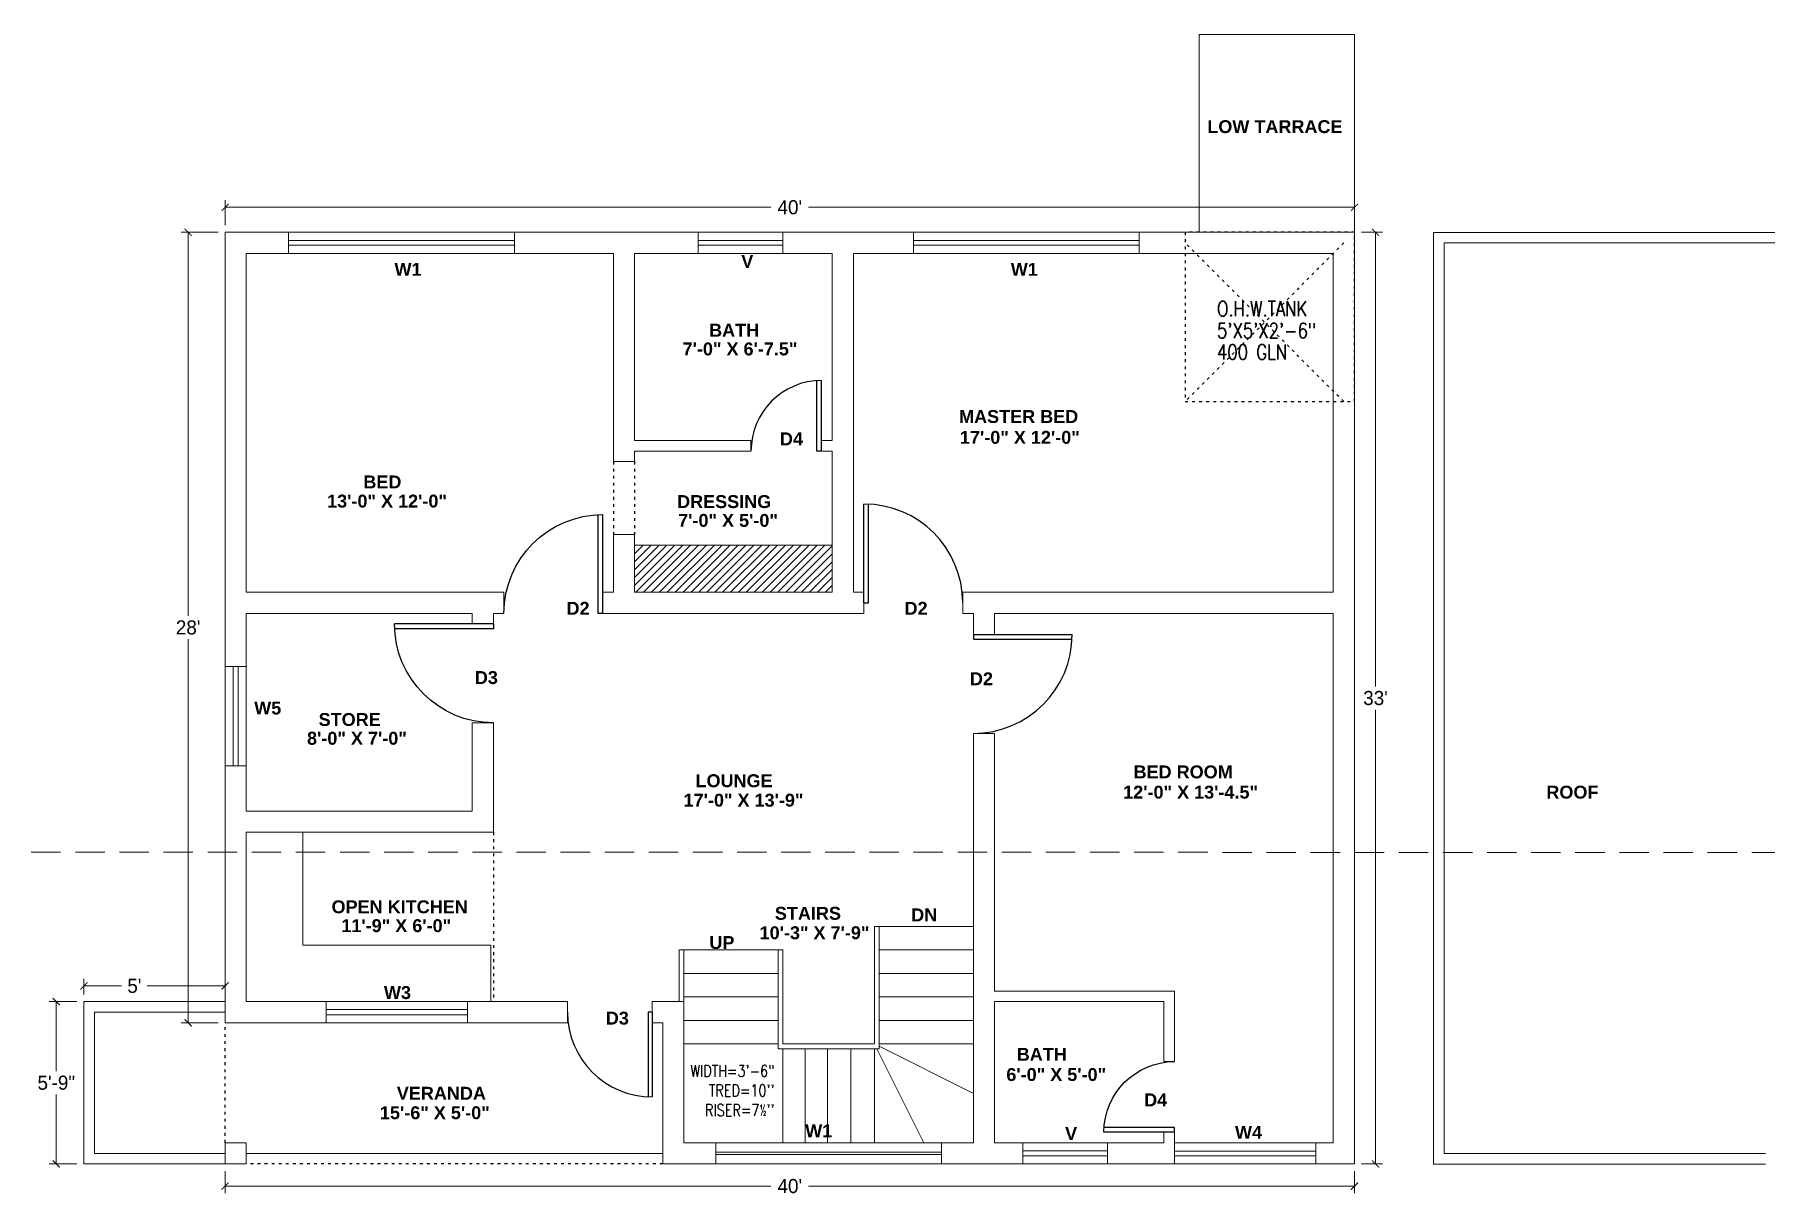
# Model space of a CAD drawing. Header units: inches. Extents: x -139043 to 10134, y -60114 to -24856.
# Drawn here: x -7789 to -7054, y -27318 to -26825 of the extents above; entities that cross this region are included whole.
import ezdxf

# ---------------------------------------------------------------- set-up
doc = ezdxf.new("R2010")
doc.units = ezdxf.units.IN
doc.header["$MEASUREMENT"] = 0
doc.header["$PDMODE"] = 34
doc.linetypes.add('ACAD_ISO03W100', pattern=[30, 12, -18])
doc.linetypes.add('DASHED2', pattern=[0.375, 0.25, -0.125])
doc.layers.get('Defpoints').update_dxf_attribs({"color": 183})
for name, color, linetype, lineweight in [('COL-H', 8, 'Continuous', 0), ('p', 164, 'Continuous', 15), ('SEAL-TXT', 7, 'Continuous', 9), ('wall', 1, 'Continuous', 30)]:
    doc.layers.add(name, color=color, linetype=linetype, lineweight=lineweight)
doc.layers.add('LANDSCAPE', color=84, linetype='Continuous')
doc.layers.add('stair', color=6, linetype='Continuous')
doc.styles.add('DIM-1', font='romans.shx', dxfattribs={"width": 0.8})
doc.styles.add('SEAL-2', font='arialbd.ttf')
doc.dimstyles.new('HA Architecture', dxfattribs={"dimtxt": 5, "dimasz": 3, "dimexe": 3, "dimexo": 3, "dimgap": 2, "dimtad": 1, "dimzin": 0, "dimdsep": 46, "dimlunit": 4, "dimtxsty": 'Standard', "dimblk": 'ARCHTICK', "dimcen": 0.09, "dimclrd": 256, "dimclre": 256, "dimclrt": 7, "dimaunit": 1, "dimadec": 0, "dimazin": 0, "dimtfac": 1, "dimtofl": 0, "dimtmove": 2, "dimatfit": 3, "dimfxl": 1, "dimtolj": 1, "dimtzin": 0, "dimlwd": 5, "dimlwe": 5, "dimarcsym": 0})

# ---------------------------------------------------------------- blocks, each defined once
blk = doc.blocks.new('_ArchTick')
at = {"color": 0, "linetype": 'ByBlock', "const_width": 0.15}
blk.add_lwpolyline([(-0.5, -0.5), (0.5, 0.5)], dxfattribs=at)
blk = doc.blocks.new('*D758')
at = {"layer": 'Defpoints', "color": 0}
for p in [(-7228.22, -26908.9), (-7228.22, -27304.9), (-7219.3, -27304.9)]:
    blk.add_point(p, dxfattribs=at)
at = {"layer": 'wall', "color": 4, "linetype": 'Continuous', "lineweight": 5}
for p, q in [((-7225.22, -26908.9), (-7216.3, -26908.9)), ((-7219.3, -26908.9), (-7219.3, -27101.9)), ((-7219.3, -27304.9), (-7219.3, -27111.9)), ((-7225.22, -27304.9), (-7216.3, -27304.9))]:
    blk.add_line(p, q, dxfattribs=at)
at = {"layer": 'wall', "color": 4, "lineweight": 5, "xscale": 3, "yscale": 3, "zscale": 3}
for p, rotation in [((-7219.3, -26908.9), 90), ((-7219.3, -27304.9), 270)]:
    blk.add_blockref('_ArchTick', p, dxfattribs=dict(at, rotation=rotation))
at = {"layer": 'wall', "color": 6, "insert": (-7219.3, -27106.9), "char_height": 6, "attachment_point": 5}
blk.add_mtext("\\A1;33'", dxfattribs=at)
blk = doc.blocks.new('FGH')
at = {"layer": 'LANDSCAPE', "color": 5}
for p, q in [((8765.5, -33663.75), (8765.5, -33633.75)), ((8767.5, -33663.75), (8767.5, -33633.75)), ((8767.5, -33663.75), (8765.5, -33663.75))]:
    blk.add_line(p, q, dxfattribs=at)
blk.add_arc((8767.5, -33663.75), 30, 90, 180, dxfattribs=at)
blk = doc.blocks.new('HHHH')
at = {"layer": 'LANDSCAPE', "color": 5}
for p, q in [((8563.5, -33889.5), (8563.5, -33847.5)), ((8565.5, -33889.5), (8565.5, -33847.5)), ((8563.5, -33889.5), (8565.5, -33889.5))]:
    blk.add_line(p, q, dxfattribs=at)
blk.add_arc((8563.5, -33889.5), 42, 0, 90, dxfattribs=at)
blk = doc.blocks.new('*D794')
at = {"layer": 'Defpoints', "color": 0}
for p in [(-7708.22, -26908.9), (-7723.93, -27244.9), (-7708.22, -27244.9)]:
    blk.add_point(p, dxfattribs=at)
at = {"layer": 'wall', "color": 4, "linetype": 'Continuous', "lineweight": 5}
for p, q in [((-7711.22, -26908.9), (-7726.93, -26908.9)), ((-7723.93, -26908.9), (-7723.93, -27071.9)), ((-7723.93, -27244.9), (-7723.93, -27081.9)), ((-7711.22, -27244.9), (-7726.93, -27244.9))]:
    blk.add_line(p, q, dxfattribs=at)
at = {"layer": 'wall', "color": 4, "lineweight": 5, "xscale": 3, "yscale": 3, "zscale": 3}
for p, rotation in [((-7723.93, -26908.9), 90), ((-7723.93, -27244.9), 270)]:
    blk.add_blockref('_ArchTick', p, dxfattribs=dict(at, rotation=rotation))
at = {"layer": 'wall', "color": 6, "insert": (-7723.93, -27076.9), "char_height": 6, "attachment_point": 5}
blk.add_mtext("\\A1;28'", dxfattribs=at)
blk = doc.blocks.new('*D795')
at = {"layer": 'Defpoints', "color": 0}
for p in [(-7768.22, -27229.23), (-7768.22, -27235.9), (-7708.22, -27235.9)]:
    blk.add_point(p, dxfattribs=at)
at = {"layer": 'wall', "color": 4, "linetype": 'Continuous', "lineweight": 5}
for p, q in [((-7768.22, -27232.9), (-7768.22, -27226.23)), ((-7768.22, -27229.23), (-7752.28, -27229.23)), ((-7708.22, -27229.23), (-7741.28, -27229.23)), ((-7708.22, -27232.9), (-7708.22, -27226.23))]:
    blk.add_line(p, q, dxfattribs=at)
at = {"layer": 'wall', "color": 4, "lineweight": 5, "xscale": 3, "yscale": 3, "zscale": 3}
for p, rotation in [((-7768.22, -27229.23), 179.9999999999931), ((-7708.22, -27229.23), 359.9999999999931)]:
    blk.add_blockref('_ArchTick', p, dxfattribs=dict(at, rotation=rotation))
at = {"layer": 'wall', "color": 6, "insert": (-7746.78, -27229.23), "char_height": 6, "attachment_point": 5}
blk.add_mtext("\\A1;5'", dxfattribs=at)
blk = doc.blocks.new('*D796')
at = {"layer": 'Defpoints', "color": 0}
for p in [(-7779.97, -27235.9), (-7768.22, -27235.9), (-7768.22, -27304.9)]:
    blk.add_point(p, dxfattribs=at)
at = {"layer": 'wall', "color": 4, "linetype": 'Continuous', "lineweight": 5}
for p, q in [((-7771.22, -27235.9), (-7782.97, -27235.9)), ((-7779.97, -27235.9), (-7779.97, -27265.4)), ((-7779.97, -27304.9), (-7779.97, -27275.4)), ((-7771.22, -27304.9), (-7782.97, -27304.9))]:
    blk.add_line(p, q, dxfattribs=at)
at = {"layer": 'wall', "color": 4, "lineweight": 5, "xscale": 3, "yscale": 3, "zscale": 3}
for p, rotation in [((-7779.97, -27235.9), 90), ((-7779.97, -27304.9), 270)]:
    blk.add_blockref('_ArchTick', p, dxfattribs=dict(at, rotation=rotation))
at = {"layer": 'wall', "color": 6, "insert": (-7779.97, -27270.4), "char_height": 6, "attachment_point": 5}
blk.add_mtext('\\A1;5\'-9"', dxfattribs=at)
blk = doc.blocks.new('*D933')
at = {"layer": 'Defpoints', "color": 0}
for p in [(-7708.22, -27304.9), (-7228.22, -27304.9), (-7228.22, -27314.32)]:
    blk.add_point(p, dxfattribs=at)
at = {"layer": 'wall', "color": 4, "linetype": 'Continuous', "lineweight": 5}
for p, q in [((-7708.22, -27307.9), (-7708.22, -27317.32)), ((-7228.22, -27307.9), (-7228.22, -27317.32)), ((-7708.22, -27314.32), (-7476.22, -27314.32)), ((-7228.22, -27314.32), (-7460.22, -27314.32))]:
    blk.add_line(p, q, dxfattribs=at)
at = {"layer": 'wall', "color": 4, "lineweight": 5, "xscale": 3, "yscale": 3, "zscale": 3, "rotation": 180}
blk.add_blockref('_ArchTick', (-7708.22, -27314.32), dxfattribs=at)
at = {"layer": 'wall', "color": 4, "lineweight": 5, "xscale": 3, "yscale": 3, "zscale": 3}
blk.add_blockref('_ArchTick', (-7228.22, -27314.32), dxfattribs=at)
at = {"layer": 'wall', "color": 6, "insert": (-7468.22, -27314.32), "char_height": 6, "attachment_point": 5}
blk.add_mtext("\\A1;40'", dxfattribs=at)
blk = doc.blocks.new('*D935')
at = {"layer": 'Defpoints', "color": 0}
for p in [(-7228.22, -26898.31), (-7708.22, -26908.9), (-7228.22, -26908.9)]:
    blk.add_point(p, dxfattribs=at)
at = {"layer": 'wall', "color": 4, "linetype": 'Continuous', "lineweight": 5}
for p, q in [((-7708.22, -26905.9), (-7708.22, -26895.31)), ((-7708.22, -26898.31), (-7476.22, -26898.31)), ((-7228.22, -26898.31), (-7460.22, -26898.31)), ((-7228.22, -26905.9), (-7228.22, -26895.31))]:
    blk.add_line(p, q, dxfattribs=at)
at = {"layer": 'wall', "color": 4, "lineweight": 5, "xscale": 3, "yscale": 3, "zscale": 3, "rotation": 180}
blk.add_blockref('_ArchTick', (-7708.22, -26898.31), dxfattribs=at)
at = {"layer": 'wall', "color": 4, "lineweight": 5, "xscale": 3, "yscale": 3, "zscale": 3}
blk.add_blockref('_ArchTick', (-7228.22, -26898.31), dxfattribs=at)
at = {"layer": 'wall', "color": 6, "insert": (-7468.22, -26898.31), "char_height": 6, "attachment_point": 5}
blk.add_mtext("\\A1;40'", dxfattribs=at)

msp = doc.modelspace()

# ---------------------------------------------------------------- hatches: boundary and pattern name
at = {"layer": 'wall'}
h = msp.add_hatch(dxfattribs=at)
h.set_pattern_fill('ANSI31', color=6, scale=19, style=0)
h.set_pattern_definition([(45, (-11062.0786, -381.6), (-1.6793786, 1.6793786), [])])
h.paths.add_polyline_path([(-7450.216, -27061.904), (-7450.216, -27041.904), (-7534.216, -27041.904), (-7534.216, -27061.904)])

# ---------------------------------------------------------------- linework, layer by layer
at = {"layer": 'p', "linetype": 'DASHED2', "ltscale": 50}
msp.add_line((-8428.125, -27172.134), (-6636.989, -27172.631), dxfattribs=at)
at = {"layer": 'SEAL-TXT', "color": 6}
for p, q in [((-7294.216, -26824.904), (-7228.216, -26824.904)), ((-7294.216, -26824.904), (-7294.216, -26908.904)), ((-7228.216, -26824.904), (-7228.216, -26829.404)), ((-7228.216, -26824.904), (-7228.216, -26908.904)), ((-7194.59, -26908.939), (-6786.59, -26908.939)), ((-7194.59, -27304.939), (-7194.59, -26908.939)), ((-7190.09, -26913.439), (-6786.59, -26913.439)), ((-7190.09, -27300.439), (-7190.09, -26913.439)), ((-7675.216, -27211.904), (-7675.216, -27163.904)), ((-7390.216, -27203.904), (-7432.216, -27203.904)), ((-7432.216, -27203.904), (-7432.216, -27253.904)), ((-7430.216, -27203.904), (-7430.216, -27255.904)), ((-7595.216, -27211.904), (-7675.216, -27211.904)), ((-7595.216, -27211.904), (-7595.216, -27235.904)), ((-7471.216, -27213.904), (-7515.216, -27213.904)), ((-7515.216, -27235.904), (-7515.216, -27213.904)), ((-7513.216, -27235.904), (-7513.216, -27213.904)), ((-7473.216, -27213.904), (-7473.216, -27255.904)), ((-7471.216, -27213.904), (-7471.216, -27253.904)), ((-7390.216, -27213.904), (-7430.216, -27213.904)), ((-7473.216, -27223.904), (-7513.216, -27223.904)), ((-7390.216, -27223.904), (-7430.216, -27223.904)), ((-7768.216, -27304.904), (-7768.216, -27235.904)), ((-7708.216, -27235.904), (-7768.216, -27235.904)), ((-7473.216, -27233.904), (-7513.216, -27233.904)), ((-7390.216, -27233.904), (-7430.216, -27233.904)), ((-7763.716, -27300.404), (-7763.716, -27240.404)), ((-7708.216, -27240.404), (-7763.716, -27240.404)), ((-7473.216, -27243.904), (-7513.216, -27243.904)), ((-7390.216, -27243.904), (-7430.216, -27243.904)), ((-7473.216, -27253.904), (-7513.216, -27253.904)), ((-7430.216, -27255.904), (-7473.216, -27255.904)), ((-7432.216, -27253.904), (-7471.216, -27253.904)), ((-7471.216, -27255.904), (-7471.216, -27295.904)), ((-7461.716, -27255.904), (-7461.716, -27295.904)), ((-7452.216, -27255.904), (-7452.216, -27295.904)), ((-7442.216, -27255.904), (-7442.216, -27295.904)), ((-7432.216, -27255.904), (-7432.216, -27295.904)), ((-7431.216, -27255.904), (-7411.216, -27295.904)), ((-7390.216, -27253.904), (-7430.216, -27253.904)), ((-7430.216, -27254.904), (-7390.216, -27274.904)), ((-7708.216, -27304.904), (-7768.216, -27304.904)), ((-7708.216, -27300.404), (-7763.716, -27300.404)), ((-7522.216, -27300.404), (-7699.216, -27300.404)), ((-7053.59, -27304.939), (-7194.59, -27304.939)), ((-7053.59, -27300.439), (-7190.09, -27300.439))]:
    msp.add_line(p, q, dxfattribs=at)
at = {"layer": 'SEAL-TXT', "color": 1}
for p, q in [((-7708.216, -26908.904), (-7681.216, -26908.904)), ((-7708.216, -27093.404), (-7708.216, -26908.904)), ((-7681.216, -26917.904), (-7681.216, -26908.904)), ((-7585.216, -26908.904), (-7507.216, -26908.904)), ((-7585.216, -26917.904), (-7585.216, -26908.904)), ((-7507.216, -26917.904), (-7507.216, -26908.904)), ((-7471.216, -26908.904), (-7415.716, -26908.904)), ((-7471.216, -26917.904), (-7471.216, -26908.904)), ((-7415.716, -26908.904), (-7415.716, -26917.904)), ((-7319.716, -26908.904), (-7228.216, -26908.904)), ((-7319.716, -26908.904), (-7319.716, -26917.904)), ((-7228.216, -26908.904), (-7228.216, -27304.904)), ((-7699.216, -26917.904), (-7681.216, -26917.904)), ((-7699.216, -27061.904), (-7699.216, -26917.904)), ((-7585.216, -26917.904), (-7543.216, -26917.904)), ((-7543.216, -27006.404), (-7543.216, -26917.904)), ((-7534.216, -26917.904), (-7507.216, -26917.904)), ((-7534.216, -26997.404), (-7534.216, -26917.904)), ((-7471.216, -26917.904), (-7450.216, -26917.904)), ((-7450.216, -26917.904), (-7450.216, -26997.404)), ((-7450.216, -26997.404), (-7450.216, -26917.904)), ((-7450.216, -26997.404), (-7450.216, -26917.904)), ((-7441.216, -26917.904), (-7415.716, -26917.904)), ((-7441.216, -26917.904), (-7441.216, -27061.904)), ((-7319.716, -26917.904), (-7237.216, -26917.904)), ((-7237.216, -26917.904), (-7237.216, -27061.904)), ((-7534.216, -26997.404), (-7484.716, -26997.404)), ((-7534.216, -27001.904), (-7484.716, -27001.904)), ((-7534.216, -27006.404), (-7534.216, -27001.904)), ((-7484.716, -27001.904), (-7484.716, -26997.404)), ((-7454.716, -26997.404), (-7450.216, -26997.404)), ((-7454.716, -27001.904), (-7454.716, -26997.404)), ((-7454.716, -27001.904), (-7450.216, -27001.904)), ((-7450.216, -27006.404), (-7450.216, -27001.904)), ((-7450.216, -27061.904), (-7450.216, -27001.904)), ((-7450.216, -27001.904), (-7450.216, -27006.404)), ((-7534.216, -27006.404), (-7543.216, -27006.404)), ((-7543.216, -27061.904), (-7543.216, -27037.404)), ((-7534.216, -27037.404), (-7543.216, -27037.404)), ((-7534.216, -27061.904), (-7534.216, -27037.404)), ((-7534.216, -27041.904), (-7450.216, -27041.904)), ((-7450.216, -27061.904), (-7450.216, -27041.904)), ((-7450.216, -27041.904), (-7450.216, -27041.904)), ((-7450.216, -27041.904), (-7450.216, -27041.904)), ((-7450.216, -27041.904), (-7450.216, -27061.904)), ((-7699.216, -27061.904), (-7589.716, -27061.904)), ((-7589.716, -27061.904), (-7589.716, -27070.904)), ((-7547.716, -27061.904), (-7547.716, -27070.904)), ((-7547.716, -27061.904), (-7543.216, -27061.904)), ((-7534.216, -27061.904), (-7450.216, -27061.904)), ((-7441.216, -27061.904), (-7436.716, -27061.904)), ((-7436.716, -27061.904), (-7436.716, -27070.904)), ((-7394.716, -27061.904), (-7237.216, -27061.904)), ((-7394.716, -27061.904), (-7394.716, -27070.904)), ((-7699.216, -27093.404), (-7699.216, -27070.904)), ((-7699.216, -27070.904), (-7603.216, -27070.904)), ((-7603.216, -27070.904), (-7603.216, -27075.404)), ((-7603.216, -27075.404), (-7594.216, -27075.404)), ((-7594.216, -27070.904), (-7589.716, -27070.904)), ((-7594.216, -27070.904), (-7594.216, -27075.404)), ((-7547.716, -27070.904), (-7436.716, -27070.904)), ((-7394.716, -27070.904), (-7390.216, -27070.904)), ((-7390.216, -27070.904), (-7390.216, -27079.904)), ((-7381.216, -27070.904), (-7381.216, -27079.904)), ((-7381.216, -27070.904), (-7237.216, -27070.904)), ((-7237.216, -27070.904), (-7237.216, -27295.904)), ((-7381.216, -27079.904), (-7390.216, -27079.904)), ((-7699.216, -27093.404), (-7708.216, -27093.404)), ((-7699.216, -27093.404), (-7708.216, -27093.404)), ((-7603.216, -27117.404), (-7594.216, -27117.404)), ((-7603.216, -27117.404), (-7603.216, -27154.904)), ((-7594.216, -27117.404), (-7594.216, -27163.904)), ((-7390.216, -27121.904), (-7390.216, -27295.904)), ((-7390.216, -27121.904), (-7381.216, -27121.904)), ((-7381.216, -27121.904), (-7381.216, -27231.404)), ((-7708.216, -27235.904), (-7708.216, -27135.642)), ((-7699.216, -27135.642), (-7708.216, -27135.642)), ((-7699.216, -27154.904), (-7699.216, -27135.642)), ((-7699.216, -27154.904), (-7603.216, -27154.904)), ((-7699.216, -27235.904), (-7699.216, -27163.904)), ((-7699.216, -27163.904), (-7594.216, -27163.904)), ((-7304.716, -27231.404), (-7381.216, -27231.404)), ((-7304.716, -27231.404), (-7304.716, -27261.404)), ((-7708.216, -27244.904), (-7708.216, -27235.904)), ((-7665.216, -27235.904), (-7699.216, -27235.904)), ((-7665.216, -27235.904), (-7665.216, -27244.904)), ((-7605.216, -27235.904), (-7605.216, -27244.904)), ((-7562.716, -27235.904), (-7605.216, -27235.904)), ((-7562.716, -27235.904), (-7562.716, -27244.904)), ((-7513.216, -27235.904), (-7526.716, -27235.904)), ((-7526.716, -27235.904), (-7526.716, -27244.904)), ((-7513.216, -27295.904), (-7513.216, -27235.904)), ((-7381.216, -27235.904), (-7381.216, -27295.904)), ((-7309.216, -27235.904), (-7381.216, -27235.904)), ((-7309.216, -27235.904), (-7309.216, -27261.404)), ((-7665.216, -27244.904), (-7708.216, -27244.904)), ((-7562.716, -27244.904), (-7605.216, -27244.904)), ((-7522.216, -27244.904), (-7526.716, -27244.904)), ((-7522.216, -27244.904), (-7522.216, -27304.904)), ((-7309.216, -27261.404), (-7304.716, -27261.404)), ((-7499.716, -27295.904), (-7513.216, -27295.904)), ((-7499.716, -27295.904), (-7499.716, -27304.904)), ((-7390.216, -27295.904), (-7403.716, -27295.904)), ((-7403.716, -27295.904), (-7403.716, -27304.904)), ((-7369.216, -27295.904), (-7381.216, -27295.904)), ((-7369.216, -27295.904), (-7369.216, -27304.904)), ((-7309.216, -27295.904), (-7333.216, -27295.904)), ((-7333.216, -27295.904), (-7333.216, -27304.904)), ((-7309.216, -27291.404), (-7309.216, -27295.904)), ((-7309.216, -27291.404), (-7304.716, -27291.404)), ((-7304.716, -27291.404), (-7304.716, -27295.904)), ((-7304.716, -27295.904), (-7304.716, -27304.904)), ((-7237.216, -27295.904), (-7244.716, -27295.904)), ((-7244.716, -27295.904), (-7244.716, -27304.904)), ((-7499.716, -27304.904), (-7522.216, -27304.904)), ((-7369.216, -27304.904), (-7403.716, -27304.904)), ((-7304.716, -27304.904), (-7333.216, -27304.904)), ((-7228.216, -27304.904), (-7244.716, -27304.904))]:
    msp.add_line(p, q, dxfattribs=at)
at = {"layer": 'SEAL-TXT', "color": 5}
for p, q in [((-7681.216, -26908.904), (-7585.216, -26908.904)), ((-7681.216, -26912.404), (-7585.216, -26912.404)), ((-7681.216, -26914.404), (-7585.216, -26914.404)), ((-7507.216, -26908.904), (-7471.216, -26908.904)), ((-7507.216, -26912.404), (-7471.216, -26912.404)), ((-7507.216, -26914.404), (-7471.216, -26914.404)), ((-7319.716, -26908.904), (-7415.716, -26908.904)), ((-7319.716, -26912.404), (-7415.716, -26912.404)), ((-7319.716, -26914.404), (-7415.716, -26914.404)), ((-7681.216, -26917.904), (-7585.216, -26917.904)), ((-7507.216, -26917.904), (-7471.216, -26917.904)), ((-7319.716, -26917.904), (-7415.716, -26917.904)), ((-7708.216, -27093.404), (-7708.216, -27135.642)), ((-7704.816, -27093.404), (-7704.816, -27135.642)), ((-7702.616, -27093.404), (-7702.616, -27135.642)), ((-7699.216, -27093.404), (-7699.216, -27135.642)), ((-7605.216, -27235.904), (-7665.216, -27235.904)), ((-7605.216, -27239.304), (-7665.216, -27239.304)), ((-7605.216, -27241.504), (-7665.216, -27241.504)), ((-7605.216, -27244.904), (-7665.216, -27244.904)), ((-7403.716, -27295.904), (-7499.716, -27295.904)), ((-7333.216, -27295.904), (-7369.216, -27295.904)), ((-7244.716, -27295.904), (-7304.716, -27295.904)), ((-7403.716, -27299.904), (-7499.716, -27299.904)), ((-7403.716, -27300.904), (-7499.716, -27300.904)), ((-7403.716, -27304.904), (-7499.716, -27304.904)), ((-7333.216, -27299.304), (-7369.216, -27299.304)), ((-7333.216, -27301.504), (-7369.216, -27301.504)), ((-7333.216, -27304.904), (-7369.216, -27304.904)), ((-7244.716, -27299.404), (-7304.716, -27299.404)), ((-7244.716, -27301.404), (-7304.716, -27301.404)), ((-7244.716, -27304.904), (-7304.716, -27304.904))]:
    msp.add_line(p, q, dxfattribs=at)
at = {"layer": 'SEAL-TXT', "color": 1}
msp.add_lwpolyline([(-7708.216, -27295.904), (-7699.216, -27295.904), (-7699.216, -27304.904), (-7708.216, -27304.904)], close=True, dxfattribs=at)
at = {"layer": 'stair', "linetype": 'ACAD_ISO03W100', "ltscale": 0.1}
for p, q in [((-7232.716, -26980.904), (-7300.216, -26913.404)), ((-7232.716, -26913.404), (-7300.216, -26980.904)), ((-7543.216, -27006.404), (-7543.216, -27037.404)), ((-7534.216, -27006.404), (-7534.216, -27037.404)), ((-7594.216, -27163.904), (-7594.216, -27235.904)), ((-7708.216, -27295.904), (-7708.216, -27244.904)), ((-7522.216, -27304.904), (-7699.216, -27304.904))]:
    msp.add_line(p, q, dxfattribs=at)
msp.add_lwpolyline([(-7228.216, -26908.904), (-7300.216, -26908.904), (-7300.216, -26980.904), (-7228.216, -26980.904)], close=True, dxfattribs=at)

# ---------------------------------------------------------------- block references
at = {"layer": 'LANDSCAPE', "color": 1}
for name, p in [('FGH', (-16222.216, 6661.846)), ('HHHH', (-16000.216, 6823.096))]:
    msp.add_blockref(name, p, dxfattribs=at)
at = {"layer": 'LANDSCAPE', "color": 1, "xscale": -1}
for name, p, rotation in [('HHHH', (1015.784, 6818.596), 359.9999999999425), ('HHHH', (-41483.716, -18511.904), 90), ('FGH', (-40968.466, -18523.904), 90)]:
    msp.add_blockref(name, p, dxfattribs=dict(at, rotation=rotation))
at = {"layer": 'LANDSCAPE', "color": 1, "rotation": 270}
msp.add_blockref('HHHH', (26499.284, -18516.404), dxfattribs=at)
at = {"layer": 'LANDSCAPE', "color": 1, "xscale": 0.8571428571428896, "yscale": 0.8571428571426623, "zscale": 0.8571428571428354, "rotation": 180}
msp.add_blockref('HHHH', (-186.573, -56288.547), dxfattribs=at)

# ---------------------------------------------------------------- texts
at = {"layer": 'COL-H', "color": 1, "insert": (-7474.695, -27262.848), "char_height": 5, "width": 60.50649, "attachment_point": 3, "style": 'DIM-1'}
msp.add_mtext('{\\C5;WIDTH=3\'-6"\\PTRED=10\'\'\\PRISER=7½\'\'}', dxfattribs=at)
at = {"layer": 'SEAL-TXT', "color": 6, "style": 'SEAL-2'}
for s, height, p in [('LOW TARRACE', 5.48514, (-7290.779, -26866.751)), ('W1', 5.4851, (-7636.23, -26927.421)), ('V', 5.485, (-7488.836, -26924.058)), ('W1', 5.4851, (-7374.3, -26927.421)), ('BATH', 5.4851, (-7502.519, -26953.29)), ('7\'-0" X 6\'-7.5"', 5.48514, (-7513.787, -26961.24)), ('MASTER BED', 5.4851, (-7396.283, -26989.968)), ('D4', 5.4851, (-7472.42, -26999.467)), ('17\'-0" X 12\'-0"', 5.48514, (-7395.92, -26998.822)), ('BED', 5.4851, (-7649.469, -27017.772)), ('13\'-0" X 12\'-0"', 5.48514, (-7664.877, -27025.91)), ('DRESSING', 5.4851, (-7516.126, -27026.121)), ('7\'-0" X 5\'-0"', 5.48514, (-7515.686, -27034.103)), ('D2', 5.4851, (-7563.112, -27071.474)), ('D2', 5.4851, (-7419.454, -27071.474)), ('D3', 5.4851, (-7602.084, -27100.906)), ('D2', 5.4851, (-7391.661, -27101.445)), ('W5', 5.4851, (-7695.854, -27113.866)), ('STORE', 5.4851, (-7668.477, -27118.742)), ('8\'-0" X 7\'-0"', 5.48514, (-7673.406, -27126.715)), ('BED ROOM ', 5.4851, (-7322.122, -27141.006)), ('LOUNGE', 5.4851, (-7508.293, -27144.758)), ('17\'-0" X 13\'-9"', 5.48514, (-7513.362, -27153.029)), ('12\'-0" X 13\'-4.5"', 5.48514, (-7326.542, -27149.614)), ('ROOF', 5.4851, (-7146.681, -27149.614)), ('OPEN KITCHEN', 5.48514, (-7662.98, -27198.348)), ('11\'-9" X 6\'-0"', 5.48514, (-7658.834, -27206.36)), ('STAIRS', 5.4851, (-7474.564, -27201.109)), ('DN', 5.4851, (-7416.619, -27201.774)), ('UP', 5.4851, (-7502.41, -27213.527)), ('10\'-3" X 7\'-9"', 5.48514, (-7481.06, -27209.379)), ('W3', 5.4851, (-7640.705, -27234.798)), ('D3', 5.4851, (-7546.409, -27245.658)), ('BATH', 5.4851, (-7371.774, -27261.03)), ('6\'-0" X 5\'-0"', 5.48514, (-7376.194, -27269.639)), ('VERANDA', 5.4851, (-7635.244, -27277.599)), ('D4', 5.4851, (-7317.621, -27280.415)), ('15\'-6" X 5\'-0"', 5.48514, (-7642.425, -27285.87)), ('W1', 5.4851, (-7461.657, -27293.589)), ('V', 5.485, (-7351.223, -27294.739)), ('W4', 5.4851, (-7278.998, -27294.201))]:
    msp.add_text(s, height=height, dxfattribs=at).set_placement(p)
at = {"layer": 'SEAL-TXT', "style": 'DIM-1', "width": 0.8}
for s, height, p in [('O.H.W.TANK', 6.3993, (-7286.628, -26944.621)), ('5\'X5\'X2\'-6"', 6.39933, (-7286.628, -26953.911)), ('400 GLN', 6.3993, (-7286.628, -26963.037))]:
    msp.add_text(s, height=height, dxfattribs=at).set_placement(p)

# ---------------------------------------------------------------- dimensions: what is measured, and where the dimension line sits
at = {"layer": 'wall'}
for p1, p2, distance, picture, middle in [((-7708.216, -26908.904), (-7228.216, -26908.904), 10.591, '*D935', (-7468.216, -26898.312)), ((-7708.216, -26908.904), (-7708.216, -27244.904), -15.717, '*D794', (-7723.932, -27076.904)), ((-7228.216, -26908.904), (-7228.216, -27304.904), 8.919, '*D758', (-7219.296, -27106.904)), ((-7768.216, -27304.904), (-7768.216, -27235.904), 11.757, '*D796', (-7779.973, -27270.404)), ((-7708.216, -27304.904), (-7228.216, -27304.904), -9.413, '*D933', (-7468.216, -27314.317))]:
    dim = msp.add_aligned_dim(p1=p1, p2=p2, distance=distance, dimstyle='HA Architecture', override={"dimtxt": 6, "dimtad": 0, "dimtih": 1, "dimtoh": 1, "dimclrd": 4, "dimclre": 4, "dimclrt": 6, "dimldrblk": 'ArchTick', "dimfxl": 5.8675, "dimarcsym": 2}, dxfattribs=at)
    dim.commit()
    dim.dimension.update_dxf_attribs({"geometry": picture, "text_midpoint": middle})
dim = msp.add_linear_dim(base=(-7768.216, -27229.234), p1=(-7708.216, -27235.904), p2=(-7768.216, -27235.904), angle=180, dimstyle='HA Architecture', override={"dimtxt": 6, "dimtad": 0, "dimtih": 1, "dimtoh": 1, "dimclrd": 4, "dimclre": 4, "dimclrt": 6, "dimldrblk": 'ArchTick', "dimfxl": 5.8675, "dimarcsym": 2}, dxfattribs=at)
dim.commit()
dim.dimension.update_dxf_attribs({"geometry": '*D795', "text_midpoint": (-7746.783, -27229.234), "dimtype": 161})

doc.saveas('drawing.dxf')
